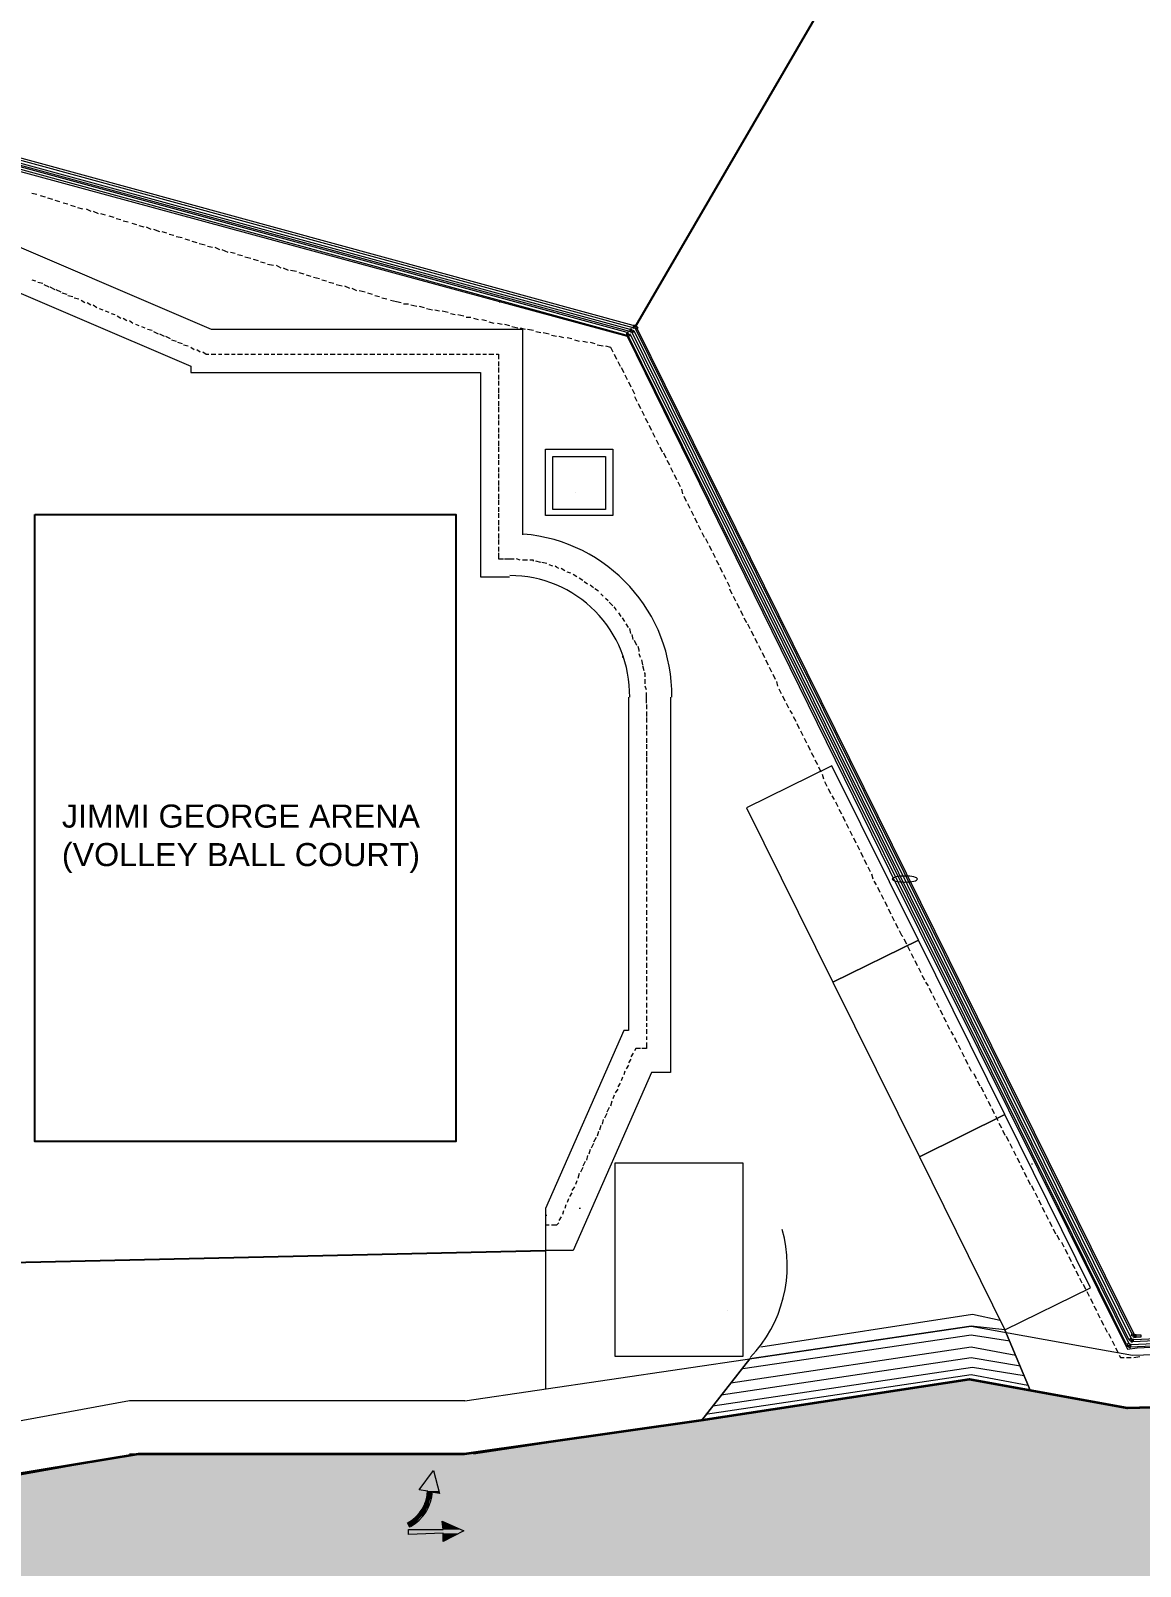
# Model space of a CAD drawing. Header units: inches. Extents: x 1969 to 240164, y 1364 to 46451.
# Drawn here: x 23475 to 26619, y 23928 to 28279 of the extents above; entities that cross this region are included whole.
import ezdxf

# ---------------------------------------------------------------- set-up
doc = ezdxf.new("R2010")
doc.units = ezdxf.units.IN
doc.header["$MEASUREMENT"] = 0
for name, color, linetype in [('PDF_0', 7, 'Continuous'), ('PDF_BH_Soil', 7, 'Continuous'), ('PDF_BH_Waste', 7, 'Continuous'), ('PDF_BOUNDARY', 7, 'Continuous'), ('PDF_cars', 7, 'Continuous'), ('PDF_CL for PVC SCH-40', 7, 'Continuous'), ('PDF_foot path', 7, 'Continuous'), ('PDF_HAT', 7, 'Continuous'), ('PDF_INTERNAL ROAD', 7, 'Continuous'), ('PDF_PAVING', 7, 'Continuous'), ('PDF_PHE_TEXT', 7, 'Continuous'), ('PDF_RD HA', 7, 'Continuous'), ('PDF_References', 7, 'Continuous'), ('PDF_ROAD', 7, 'Continuous'), ('PDF_TEX', 7, 'Continuous'), ('PDF_TEXT', 7, 'Continuous'), ('PDF_TEXT2', 7, 'Continuous'), ('PDF_TXT', 7, 'Continuous'), ('PDF_Wall', 7, 'Continuous')]:
    doc.layers.add(name, color=color, linetype=linetype)
doc.styles.add('PDF ArialMT', font='arial.ttf')

msp = doc.modelspace()

# ---------------------------------------------------------------- hatches: boundary and pattern name
at = {"true_color": 0xfecc66}
h = msp.add_hatch(color=31, dxfattribs=at)
h.dxf.hatch_style = 1
h.paths.add_polyline_path([(40008.3, 27445.2), (39953.1, 27576.4), (40565.8, 27834.4), (40621, 27703.3)])
h.paths.add_polyline_path([(40577.6, 27598.8), (40632.8, 27467.6), (40233.2, 27299.2), (40178, 27430.4)])
edge = h.paths.add_edge_path()
edge.add_line((23706.6, 23889.3), (23706.6, 23685.7))
edge.add_line((23706.6, 23685.7), (21592.3, 23685.7))
edge.add_arc((21564.1, 23607.1), 83.5, 70.25, 109.75)
edge.add_line((21535.9, 23685.7), (21474.3, 23685.7))
edge.add_line((21474.3, 23685.7), (21474.3, 23889.3))
edge.add_line((21474.3, 23889.3), (23706.6, 23889.3))
h.paths.add_polyline_path([(40196.6, 27136.6), (40128.6, 27004), (40083.8, 26760.5), (40108.3, 26579.1), (40179.2, 26411.1), (44054.9, 22879.7), (47494.3, 21707.1), (47774.4, 21648.7), (48167.3, 21655.3), (48593.7, 21785.4), (48790.3, 21898.1), (49229.2, 22267.9), (50678.1, 23493.2), (50859.2, 23699.7), (50983, 23900), (51090.8, 24169.8), (51148, 24487.9), (51993.8, 24488.6), (52290.4, 24048.9), (50849.8, 22717.9), (50714.5, 22526.6), (50622.5, 22254.5), (50606.5, 21925.5), (50606.5, 20998.1), (50696.2, 20675.3), (50766.7, 20544.7), (50964.4, 20319.7), (51058.4, 20250.3), (51196.7, 20206.5), (51389.7, 20233.1), (51523.7, 20325.3), (51622.3, 20503.8), (51622.3, 20773.7), (53221, 20773.7), (53221, 20166.3), (53323.2, 20166.3), (53323.2, 19249.4), (51850.7, 19249.4), (48876.6, 20483.8), (45963.5, 21489.1), (43693.6, 22262.7), (41571.7, 24195.4), (39950.9, 25674.8), (39044.1, 26554.3), (38079.5, 27215.6), (35857, 26162.3), (34994.2, 24093.5), (32860.7, 23926.1), (31214.3, 23858), (28068.1, 23728.3), (26623.6, 23670.7), (26125.1, 23748.9), (24768.5, 23544.4), (23827.6, 23544.4), (23273.3, 23447.3), (21482.5, 23346.7), (20701.9, 23346.7), (19975.8, 23179.6), (18647.9, 23098.7), (18526, 23021.2), (18458.9, 22934.2), (16811.9, 22382), (14065.1, 22382), (10291.7, 22150.2), (10399.9, 23009.2), (14054.9, 23234.2), (16268.8, 23125.1), (16401.4, 23136.9), (16539.8, 23172.8), (17389.5, 23514.9), (18148.7, 23728.4), (18898.7, 23820.5), (19842.9, 23871.6), (20739.4, 24014.8), (22123.3, 24079.5), (22770.9, 24079.5), (23779.9, 24246.6), (24703.7, 24246.6), (25375.2, 24342), (26135.3, 24457.9), (26581.9, 24376.1), (27205.7, 24393.1), (34200.4, 24679.5), (34926.4, 26329.3), (38395.3, 28029.7), (39197.5, 27689.4), (39688.1, 27614.9), (39863, 27631.6), (40107.6, 27695.3), (40153.2, 27713), (40296.7, 27791.6), (40552.7, 27873.4), (40725.6, 27893.1), (40799.6, 27443.2), (40565.9, 27413.6), (40402.5, 27338.4), (40299.1, 27258.4)])

# ---------------------------------------------------------------- linework, layer by layer
for p, q in [((26818.6, 30243.4), (25187.8, 27439.4)), ((22639.5, 24771.2), (24933.6, 24822.3))]:
    msp.add_line(p, q)
at = {"lineweight": 35}
msp.add_lwpolyline([(10400.7, 23009.2), (14054.9, 23234.2), (16268.8, 23125.1), (16401.4, 23136.9), (16539.8, 23172.8), (17389.5, 23514.9), (18148.7, 23728.4), (18898.7, 23820.5), (19842.9, 23871.6), (20739.4, 24014.8), (22123.3, 24079.5), (22770.9, 24079.5), (23779.9, 24246.6), (24703.7, 24246.6), (25375.2, 24342), (26135.3, 24457.9), (26581.9, 24376.1), (27205.7, 24393.1), (30011.7, 24508), (34200.4, 24679.5), (34926.4, 26329.3), (38395.3, 28029.7)], dxfattribs=at)
msp.add_lwpolyline([(10402.3, 23008.9), (14056.4, 23233.8), (16270.4, 23124.8), (16403, 23136.5), (16541.4, 23172.5), (17391, 23514.6), (18150.3, 23728.1), (18900.2, 23820.1), (19844.4, 23871.3), (20740.9, 24014.4), (22124.8, 24079.2), (22772.5, 24079.2), (23781.5, 24246.2), (24705.2, 24246.2), (25376.7, 24341.7), (26136.9, 24457.6), (26583.4, 24375.7), (27207.2, 24392.8), (30013.2, 24507.7), (34201.9, 24679.1), (34927.9, 26328.9), (38396.8, 28029.4)])
msp.add_lwpolyline([(23486, 26908.1), (24679.6, 26908.1), (24679.6, 25131.2), (23486, 25131.2)], close=True)
at = {"layer": 'PDF_0', "lineweight": 0}
for points in [[(24804.1, 27508.4), (24804.1, 27511.8)], [(25168.8, 27423.1), (25165.4, 27423.1), (25162, 27416.3), (25165.4, 27416.3)], [(25168.8, 27419.7), (25165.4, 27416.3), (25168.8, 27412.9), (25175.6, 27416.3), (25172.2, 27419.7)], [(25179, 27433.4), (25172.2, 27433.4), (25172.2, 27426.5), (25175.6, 27426.5)], [(25179, 27430), (25175.6, 27426.5), (25179, 27423.1), (25185.8, 27426.5), (25182.4, 27430)], [(25189.3, 27440.2), (25185.8, 27436.8), (25189.3, 27433.4), (25196.1, 27436.8), (25192.7, 27440.2)], [(24749.5, 27310.6), (24749.5, 27310.6)], [(25523.3, 26686.9), (25523.3, 26686.9)], [(25151.8, 26506.2), (25151.8, 26502.8)], [(26310.7, 25067.7), (26314.1, 25067.7)], [(25032.5, 24941.6), (25029, 24941.6)], [(24937, 24921.1), (24933.6, 24921.1)], [(26600.5, 24580.3), (26603.9, 24583.7), (26600.5, 24587.1), (26593.6, 24583.7), (26597.1, 24580.3)], [(26586.8, 24553), (26590.2, 24556.4), (26586.8, 24559.8), (26580, 24556.4), (26583.4, 24549.6)], [(26593.6, 24566.6), (26597.1, 24570), (26593.6, 24573.5), (26586.8, 24570), (26590.2, 24566.6)]]:
    msp.add_lwpolyline(points, dxfattribs=at)
for points in [[(25191.8, 27441.3, 0.199002), (25189.3, 27443.6), (25182.4, 27443.6), (25182.4, 27436.8), (25185.8, 27436.8)], [(26584.1, 24552.1, 0.198789), (26586.8, 24549.6), (26590.2, 24546.2), (26593.6, 24556.4), (26590.2, 24556.4)], [(26591, 24565.7, 0.198789), (26593.6, 24563.2), (26597.1, 24563.2), (26600.5, 24570), (26597.1, 24570)], [(26597.8, 24579.3, 0.198789), (26600.5, 24576.9), (26607.3, 24576.9), (26607.3, 24583.7), (26603.9, 24583.7)]]:
    msp.add_lwpolyline(points, format="xyb", dxfattribs=at)
for centre in [(25170.5, 27421.4), (25180.7, 27431.7)]:
    msp.add_arc(centre, 5.11, 33.4485, 78.4683, dxfattribs=at)
at = {"layer": 'PDF_BH_Soil', "lineweight": 0}
for points in [[(25165.4, 27423.1), (22755.4, 28081), (22646.4, 28101.5), (22414.6, 28145.8), (21228.3, 28166.2), (20723.8, 28176.5), (20048.9, 28190.1), (19401.3, 28377.6), (19125.2, 28435.5), (18941.1, 28476.4), (18849.1, 28496.9), (18746.8, 28513.9), (18569.5, 28548), (18385.5, 28582.1), (17393.5, 28841.2), (16837.9, 29076.4), (16831.1, 29079.8), (16824.3, 29083.2), (16814.1, 29086.6), (16797, 29093.4), (16752.7, 29110.4)], [(25162, 27416.3), (22755.4, 28074.2), (22646.4, 28094.7), (22411.2, 28139), (21228.3, 28159.4), (20723.8, 28169.6), (20048.9, 28183.3), (19397.9, 28370.8), (19125.2, 28428.7), (18937.7, 28469.6), (18849.1, 28490.1), (18743.4, 28510.5), (18569.5, 28541.2), (18382.1, 28575.3), (17390.1, 28834.3), (16834.5, 29073), (16827.7, 29076.4), (16820.9, 29076.4), (16810.6, 29083.2), (16797, 29086.6), (16749.3, 29103.6)], [(26580, 24556.4), (25168.8, 27412.9)], [(26586.8, 24559.8), (25175.6, 27416.3)], [(26590.2, 24549.6), (30004.4, 24702.5)], [(26593.6, 24556.4), (30004.1, 24709.2)]]:
    msp.add_lwpolyline(points, dxfattribs=at)
at = {"layer": 'PDF_BH_Waste', "lineweight": 0}
for points in [[(25182.4, 27443.6), (22772.5, 28101.5), (22663.4, 28121.9), (22431.6, 28166.2), (21245.4, 28186.7), (20740.9, 28196.9), (20086.4, 28207.1)], [(25182.4, 27436.8), (22772.5, 28094.7), (22663.4, 28115.1), (22428.2, 28159.4), (21245.4, 28179.9), (20740.9, 28190.1), (20086.4, 28203.7)], [(25172.2, 27426.5), (22769.1, 28081), (22660, 28104.9), (22428.2, 28149.2), (21242, 28169.6)], [(21245.4, 28176.5), (22428.2, 28156), (22660, 28111.7), (22769.1, 28087.8), (25172.2, 27433.4)], [(26586.8, 24570), (25179, 27423.1)], [(25185.8, 27436.8), (25185.8, 27436.8)], [(26593.6, 24573.5), (25185.8, 27426.5)], [(26597.1, 24583.7), (25189.3, 27433.4)], [(26600.5, 24587.1), (25192.7, 27436.8)], [(26600.5, 24570), (30003.5, 24721.5)], [(30003.8, 24714.8), (26597.1, 24563.2)], [(26607.3, 24583.7), (26620.9, 24583.7), (26620.9, 24576.9), (26607.3, 24576.9)]]:
    msp.add_lwpolyline(points, dxfattribs=at)
at = {"layer": 'PDF_BOUNDARY', "lineweight": 0}
msp.add_lwpolyline([(22752, 28067.4), (25165.4, 27412.9), (25908.5, 25899.4), (26583.4, 24542.8), (26610.7, 24546.2), (28042.3, 24614.4), (30004.3, 24703.5)], dxfattribs=at)
at = {"layer": 'PDF_cars', "lineweight": 0}
for points in [[(25744.9, 26196), (25502.9, 26076.7), (25748.3, 25582.4), (25990.3, 25701.7)], [(25990.3, 25701.7), (25748.3, 25582.4), (25993.7, 25088.2), (26235.7, 25207.5)], [(26235.7, 25207.5), (25993.7, 25088.2), (26235.7, 24597.3), (26477.7, 24716.6)], [(25131.3, 25071.1), (25492.6, 25071.1), (25492.6, 24522.3), (25131.3, 24522.3)]]:
    msp.add_lwpolyline(points, close=True, dxfattribs=at)
at = {"layer": 'PDF_CL for PVC SCH-40', "lineweight": 0}
for points in [[(25172.2, 27412.9), (25168.8, 27419.7), (25162, 27419.7)], [(25182.4, 27423.1), (25179, 27430), (25172.2, 27430)], [(25192.7, 27433.4), (25189.3, 27440.2), (25182.4, 27440.2)], [(26597.1, 24587.1), (26600.5, 24580.3), (26607.3, 24580.3)], [(26583.4, 24556.4), (26586.8, 24553), (26593.6, 24553)], [(26590.2, 24573.5), (26593.6, 24566.6), (26600.5, 24566.6)]]:
    msp.add_lwpolyline(points, dxfattribs=at)
at = {"layer": 'PDF_foot path', "lineweight": 0}
for points in [[(25543.8, 24549.6), (26143.7, 24641.6), (26222.1, 24624.6)], [(26235.7, 24597.3), (26307.3, 24426.9), (26235.7, 24597.3), (26140.3, 24607.5), (25513.1, 24515.5), (25376.7, 24341.7), (25513.1, 24515.5)], [(25458.5, 24447.3), (26140.3, 24549.6), (26266.4, 24525.7)], [(25492.6, 24488.2), (26140.3, 24583.7), (26249.4, 24566.6)], [(25431.3, 24413.2), (26140.3, 24518.9), (26280, 24495.1)], [(25387, 24358.7), (26140.3, 24471.2), (26300.5, 24440.5)], [(25407.4, 24382.6), (26143.7, 24491.6), (26290.3, 24467.8)]]:
    msp.add_lwpolyline(points, dxfattribs=at)
msp.add_lwpolyline([(26307.3, 24426.9), (26136.9, 24457.6), (25376.7, 24341.7), (26136.9, 24457.6)], close=True, dxfattribs=at)
at = {"layer": 'PDF_HAT', "lineweight": 0}
for p, q in [((25168.8, 26390.3), (25168.8, 25446.1)), ((25155.2, 25446.1), (24933.6, 24941.6)), ((25168.8, 25446.1), (25155.2, 25446.1))]:
    msp.add_line(p, q, dxfattribs=at)
msp.add_lwpolyline([(22615.7, 24893.9), (19820.5, 24893.9), (19786.4, 24815.5), (19714.9, 24648.4), (19513.7, 24737.1), (19459.2, 24614.4), (18494.5, 25026.8), (18494.5, 26564.1), (19050.2, 26564.1), (19050.2, 27610.6), (19711.5, 27893.5), (22605.5, 27893.5), (23928, 27327.7), (23928, 27310.6), (24749.5, 27310.6), (24749.5, 26731.2), (24831.3, 26731.2)], dxfattribs=at)
msp.add_arc((24833, 26395.4), 339.2, 359.1926, 90.0165, dxfattribs=at)
at = {"layer": 'PDF_INTERNAL ROAD', "lineweight": 0}
for points in [[(26501.6, 24542.8), (26597.1, 24525.7), (27275.4, 24546.2)], [(24705.2, 24396.2), (23979.2, 24396.2), (23754.2, 24396.2), (23052, 24266.7), (22762.3, 24229.2), (22121.4, 24229.2), (20587.5, 24154.2), (19871.7, 24024.6), (18913.8, 23963.3)], [(26474.3, 24396.2), (26583.4, 24375.7), (27278.8, 24396.2)], [(23781.5, 24246.2), (23079.3, 24120.1)], [(23754.2, 24246.2), (23979.2, 24246.2), (24705.2, 24246.2)]]:
    msp.add_lwpolyline(points, dxfattribs=at)
at = {"layer": 'PDF_PAVING', "lineweight": 0}
for points in [[(18930.9, 27593.6), (18930.9, 27689), (19687.6, 28012.8), (22632.7, 28012.8), (23986, 27433.4), (24868.8, 27433.4), (24868.8, 26850.5)], [(25288.1, 26390.3), (25288.1, 25326.8), (25233.6, 25326.8), (25012, 24822.3), (24933.6, 24822.3)]]:
    msp.add_lwpolyline(points, dxfattribs=at)
msp.add_arc((24833, 26395.4), 458.5, 359.3081, 85.2867, dxfattribs=at)
at = {"layer": 'PDF_PHE_TEXT', "lineweight": 0}
for points in [[(25952.1, 25883.4), (25932.4, 25883.4), (25916.3, 25879.6), (25916.3, 25874.9)], [(25916.3, 25874.9), (25916.3, 25870.2), (25932.4, 25866.4), (25952.1, 25866.4)], [(25987.9, 25874.9), (25987.9, 25879.6), (25971.9, 25883.4), (25952.1, 25883.4)], [(25952.1, 25866.4), (25971.9, 25866.4), (25987.9, 25870.2), (25987.9, 25874.9)]]:
    msp.add_open_spline(points, degree=3, dxfattribs=at)
at = {"layer": 'PDF_RD HA', "lineweight": 0}
for points in [[(24705.2, 24396.2), (26140.3, 24607.5), (26501.6, 24542.8)], [(24729.1, 24246.2), (26136.9, 24457.6), (26474.3, 24396.2)]]:
    msp.add_lwpolyline(points, dxfattribs=at)
msp.add_arc((25242.1, 24779.7), 376.7, 316.2137, 15.7432, dxfattribs=at)
at = {"layer": 'PDF_References', "lineweight": 0}
msp.add_lwpolyline([(25018.8, 26969.8), (25018.8, 26969.8), (25018.8, 26969.8)], close=True, dxfattribs=at)
at = {"layer": 'PDF_ROAD', "lineweight": 0}
msp.add_lwpolyline([(24933.6, 24941.6), (24933.6, 24430.3)], dxfattribs=at)
at = {"layer": 'PDF_TEX', "lineweight": 0}
for points in [[(24933.6, 27092.5), (25124.5, 27092.5), (25124.5, 26905), (24933.6, 26905)], [(24954.1, 27072), (25104, 27072), (25104, 26922.1), (24954.1, 26922.1)]]:
    msp.add_lwpolyline(points, close=True, dxfattribs=at)
at = {"layer": 'PDF_TEXT2', "lineweight": 0}
for points in [[(23478.1, 27818.5), (23491.7, 27815.1)], [(23501.9, 27811.7), (23515.6, 27808.3)], [(23522.4, 27804.9), (23536, 27801.5)], [(23542.8, 27798.1), (23556.5, 27794.7)], [(23566.7, 27791.3), (23580.3, 27787.9)], [(23587.2, 27784.5), (23600.8, 27781)], [(23607.6, 27777.6), (23621.2, 27774.2)], [(23631.5, 27774.2), (23645.1, 27767.4)], [(23651.9, 27767.4), (23665.6, 27760.6)], [(23672.4, 27760.6), (23686, 27757.2)], [(23696.2, 27753.8), (23709.9, 27750.4)], [(23716.7, 27747), (23730.3, 27743.6)], [(23737.1, 27740.1), (23750.8, 27736.7)], [(23761, 27733.3), (23774.6, 27729.9)], [(23781.5, 27726.5), (23795.1, 27723.1)], [(23801.9, 27723.1), (23815.5, 27716.3)], [(23822.4, 27716.3), (23839.4, 27709.5)], [(23846.2, 27709.5), (23859.9, 27706.1)], [(23866.7, 27702.6), (23880.3, 27699.2)], [(23887.1, 27695.8), (23904.2, 27692.4)], [(23911, 27689), (23924.6, 27685.6)], [(23931.4, 27682.2), (23945.1, 27678.8)], [(23951.9, 27675.4), (23968.9, 27672)], [(23975.8, 27668.6), (23989.4, 27665.2)], [(23996.2, 27665.2), (24009.8, 27658.3)], [(24016.7, 27658.3), (24033.7, 27651.5)], [(24040.5, 27651.5), (24054.2, 27648.1)], [(24061, 27644.7), (24074.6, 27641.3)], [(24081.4, 27637.9), (24098.5, 27634.5)], [(24105.3, 27631.1), (24118.9, 27627.7)], [(24125.7, 27624.2), (24139.4, 27620.8)], [(24146.2, 27617.4), (24163.2, 27614)], [(24170, 27614), (24183.7, 27607.2)], [(24190.5, 27607.2), (24204.1, 27600.4)], [(24211, 27600.4), (24228, 27597)], [(24234.8, 27593.6), (24248.4, 27590.2)], [(24255.3, 27586.8), (24268.9, 27583.3)], [(24275.7, 27579.9), (24292.8, 27576.5)], [(24299.6, 27573.1), (24313.2, 27569.7)], [(24320, 27566.3), (24333.7, 27562.9)], [(24340.5, 27559.5), (24357.5, 27556.1)], [(24364.3, 27556.1), (24378, 27549.3)], [(24384.8, 27549.3), (24398.4, 27542.4)], [(24405.2, 27542.4), (24422.3, 27539)], [(24429.1, 27535.6), (24442.7, 27532.2)], [(24449.6, 27528.8), (24463.2, 27525.4)], [(24470, 27522), (24483.7, 27518.6)], [(24493.9, 27515.2), (24510.9, 27511.8), (24524.6, 27508.4)], [(24531.4, 27504.9), (24545, 27504.9)], [(24551.8, 27501.5), (24568.9, 27498.1)], [(24575.7, 27498.1), (24589.3, 27494.7)], [(24596.1, 27491.3), (24613.2, 27487.9)], [(24620, 27487.9), (24633.6, 27484.5)], [(24640.5, 27484.5), (24657.5, 27481.1)], [(24664.3, 27477.7), (24677.9, 27474.3)], [(24684.8, 27474.3), (24701.8, 27470.9)], [(24708.6, 27467.4), (24722.3, 27467.4)], [(24729.1, 27464), (24742.7, 27460.6)], [(24752.9, 27460.6), (24766.6, 27457.2)], [(24773.4, 27453.8), (24787, 27450.4)], [(24797.3, 27450.4), (24810.9, 27447)], [(24817.7, 27447), (24831.3, 27443.6)], [(24838.2, 27440.2), (24855.2, 27436.8)], [(24862, 27436.8), (24875.7, 27433.4)], [(24882.5, 27433.4), (24899.5, 27430)], [(24906.3, 27426.5), (24920, 27423.1)], [(24926.8, 27423.1), (24943.8, 27419.7)], [(24950.6, 27416.3), (24964.3, 27412.9)], [(24971.1, 27412.9), (24984.7, 27409.5)], [(24995, 27409.5), (25008.6, 27406.1)], [(25015.4, 27402.7), (25029, 27399.3)], [(25039.3, 27399.3), (25052.9, 27395.9)], [(25059.7, 27395.9), (25073.4, 27392.5)], [(25080.2, 27389), (25097.2, 27385.6)], [(25104, 27385.6), (25117.7, 27382.2), (25124.5, 27368.6)], [(25127.9, 27361.8), (25134.7, 27348.1)], [(25138.1, 27341.3), (25144.9, 27327.7)], [(25148.3, 27324.3), (25155.2, 27310.6)], [(25158.6, 27303.8), (25165.4, 27290.2)], [(25168.8, 27283.4), (25175.6, 27269.7)], [(25179, 27262.9), (25185.8, 27249.3)], [(25185.8, 27242.5), (25192.7, 27228.8)], [(25196.1, 27222), (25202.9, 27208.4)], [(25206.3, 27201.6), (25213.1, 27187.9)], [(25216.5, 27181.1), (25223.3, 27167.5)], [(25226.7, 27160.7), (25233.6, 27147)], [(25237, 27140.2), (25243.8, 27126.6)], [(25247.2, 27119.8), (25254, 27106.1)], [(25257.4, 27099.3), (25264.2, 27085.7)], [(25267.7, 27082.3), (25274.5, 27068.6)], [(25277.9, 27061.8), (25284.7, 27048.2)], [(25288.1, 27041.4), (25294.9, 27027.7)], [(25298.3, 27020.9), (25305.1, 27007.3)], [(25308.6, 27000.5), (25315.4, 26986.8)], [(25318.8, 26980), (25322.2, 26966.4)], [(25325.6, 26959.5), (25332.4, 26945.9)], [(25335.8, 26939.1), (25342.6, 26925.5)], [(25346.1, 26918.6), (25352.9, 26905)], [(25356.3, 26898.2), (25363.1, 26884.6)], [(25366.5, 26877.7), (25373.3, 26864.1)], [(25376.7, 26857.3), (25383.5, 26843.7)], [(25387, 26840.2), (25393.8, 26826.6)], [(25397.2, 26819.8), (25404, 26806.2)], [(25407.4, 26799.3), (25414.2, 26785.7)], [(25417.6, 26778.9), (25424.5, 26765.3)], [(25427.9, 26758.4), (25434.7, 26744.8)], [(25438.1, 26738), (25444.9, 26724.3)], [(25448.3, 26717.5), (25455.1, 26703.9)], [(25455.1, 26697.1), (25462, 26683.4)], [(25465.4, 26676.6), (25472.2, 26663)], [(25475.6, 26656.2), (25482.4, 26642.5)], [(25485.8, 26635.7), (25492.6, 26622.1)], [(25496, 26615.3), (25502.9, 26601.6)], [(25506.3, 26598.2), (25513.1, 26584.6)], [(25516.5, 26577.8), (25523.3, 26564.1)], [(25526.7, 26557.3), (25533.5, 26543.7)], [(25536.9, 26536.9), (25543.8, 26523.2)], [(25547.2, 26516.4), (25554, 26502.8)], [(25557.4, 26496), (25564.2, 26482.3)], [(25567.6, 26475.5), (25574.4, 26461.9)], [(25577.8, 26455.1), (25584.7, 26441.4)], [(25588.1, 26434.6), (25591.5, 26421)], [(25594.9, 26414.2), (25601.7, 26400.5)], [(25605.1, 26393.7), (25611.9, 26380.1)], [(25615.3, 26373.3), (25622.2, 26359.6)], [(25625.6, 26352.8), (25632.4, 26342.6)], [(25635.8, 26335.8), (25642.6, 26322.1)], [(25646, 26315.3), (25652.8, 26301.7)], [(25656.2, 26294.9), (25663.1, 26281.2)], [(25666.5, 26274.4), (25673.3, 26260.8)], [(25676.7, 26253.9), (25683.5, 26240.3)], [(25686.9, 26233.5), (25693.7, 26219.9)], [(25697.2, 26213), (25704, 26199.4)], [(25707.4, 26192.6), (25714.2, 26179)], [(25717.6, 26172.1), (25721, 26158.5)], [(25724.4, 26151.7), (25731.2, 26138.1)], [(25734.6, 26131.2), (25741.5, 26117.6)], [(25744.9, 26110.8), (25751.7, 26100.6)], [(25755.1, 26093.7), (25761.9, 26080.1)], [(25765.3, 26073.3), (25772.1, 26059.7)], [(25775.6, 26052.8), (25782.4, 26039.2)], [(25785.8, 26032.4), (25792.6, 26018.7)], [(25796, 26011.9), (25802.8, 25998.3)], [(25806.2, 25991.5), (25813, 25977.8)], [(25816.5, 25971), (25823.3, 25957.4)], [(25826.7, 25950.6), (25833.5, 25936.9)], [(25836.9, 25930.1), (25843.7, 25916.5)], [(25847.1, 25909.7), (25854, 25896)], [(25857.4, 25889.2), (25860.8, 25875.6)], [(25864.2, 25868.8), (25871, 25858.5)], [(25874.4, 25851.7), (25881.2, 25838.1)], [(25884.6, 25831.3), (25891.4, 25817.6)], [(25894.9, 25810.8), (25901.7, 25797.2)], [(25905.1, 25790.4), (25911.9, 25776.7)], [(25915.3, 25769.9), (25922.1, 25756.3)], [(25925.5, 25749.5), (25932.4, 25735.8)], [(25935.8, 25729), (25942.6, 25715.4), (25946, 25712)], [(25949.4, 25705.1), (25956.2, 25691.5)], [(25959.6, 25684.7), (25966.4, 25671.1)], [(25969.8, 25664.2), (25976.7, 25650.6)], [(25980.1, 25643.8), (25986.9, 25630.2)], [(25990.3, 25623.3), (25997.1, 25609.7)], [(26000.5, 25602.9), (26007.3, 25589.2)], [(26010.8, 25582.4), (26017.6, 25572.2)], [(26021, 25565.4), (26027.8, 25551.8)], [(26031.2, 25544.9), (26038, 25531.3)], [(26041.4, 25524.5), (26048.2, 25510.8)], [(26051.7, 25504), (26058.5, 25490.4)], [(26061.9, 25483.6), (26068.7, 25469.9)], [(26072.1, 25463.1), (26078.9, 25449.5)], [(26082.3, 25442.7), (26089.2, 25432.4)], [(26092.6, 25425.6), (26099.4, 25412)], [(26102.8, 25405.2), (26109.6, 25391.5)], [(26113, 25384.7), (26119.8, 25371.1)], [(26123.2, 25364.3), (26130.1, 25350.6)], [(26133.5, 25343.8), (26140.3, 25330.2)], [(26147.1, 25323.4), (26153.9, 25309.7)], [(26157.3, 25302.9), (26164.1, 25289.3)], [(26167.6, 25285.9), (26174.4, 25272.2)], [(26177.8, 25265.4), (26184.6, 25251.8)], [(26188, 25245), (26194.8, 25231.3)], [(26198.2, 25224.5), (26205, 25210.9)], [(26208.5, 25204.1), (26215.3, 25190.4)], [(26218.7, 25183.6), (26225.5, 25170)], [(26228.9, 25163.2), (26235.7, 25149.5)], [(26239.1, 25146.1), (26246, 25132.5)], [(26249.4, 25125.7), (26256.2, 25112)], [(26259.6, 25105.2), (26266.4, 25091.6)], [(26269.8, 25084.8), (26276.6, 25071.1)], [(26280, 25064.3), (26286.9, 25050.7)], [(26290.3, 25043.9), (26297.1, 25030.2)], [(26300.5, 25023.4), (26307.3, 25009.8)], [(26310.7, 25006.4), (26317.5, 24992.7)], [(26320.9, 24985.9), (26327.8, 24972.3)], [(26331.2, 24965.5), (26338, 24951.8)], [(26341.4, 24945), (26348.2, 24931.4)], [(26351.6, 24924.5), (26358.4, 24910.9)], [(26361.8, 24904.1), (26368.7, 24890.5)], [(26372.1, 24883.6), (26378.9, 24870)], [(26382.3, 24866.6), (26389.1, 24853)], [(26395.9, 24846.1), (26402.8, 24832.5)], [(26406.2, 24825.7), (26413, 24812.1)], [(26416.4, 24805.2), (26423.2, 24791.6)], [(26426.6, 24784.8), (26433.4, 24771.2)], [(26436.8, 24764.3), (26443.7, 24750.7)], [(26447.1, 24743.9), (26453.9, 24730.3)], [(26457.3, 24726.8), (26464.1, 24713.2)], [(26467.5, 24706.4), (26474.3, 24692.8)], [(26477.7, 24685.9), (26484.6, 24672.3)], [(26488, 24665.5), (26494.8, 24651.9)], [(26498.2, 24645), (26505, 24631.4)], [(26508.4, 24624.6), (26515.2, 24610.9)], [(26518.7, 24604.1), (26525.5, 24590.5)], [(26528.9, 24587.1), (26535.7, 24573.5)], [(26539.1, 24566.6), (26545.9, 24553)], [(26549.3, 24546.2), (26556.1, 24532.5)], [(26559.6, 24525.7), (26563, 24518.9), (26573.2, 24518.9)], [(26580, 24518.9), (26593.6, 24518.9)], [(26600.5, 24518.9), (26617.5, 24522.3)]]:
    msp.add_lwpolyline(points, dxfattribs=at)
at = {"layer": 'PDF_TXT', "lineweight": 0}
for points in [[(23478.1, 27573.1), (23488.3, 27569.7)], [(23495.1, 27566.3), (23508.8, 27562.9)], [(23512.2, 27559.5), (23525.8, 27552.7)], [(23529.2, 27552.7), (23542.8, 27545.8)], [(23546.3, 27545.8), (23559.9, 27539)], [(23563.3, 27535.6), (23576.9, 27532.2)], [(23580.3, 27528.8), (23594, 27525.4)], [(23597.4, 27522), (23611, 27518.6)], [(23617.8, 27515.2), (23628.1, 27508.4)], [(23634.9, 27508.4), (23645.1, 27501.5)], [(23651.9, 27501.5), (23662.2, 27494.7)], [(23669, 27491.3), (23679.2, 27487.9)], [(23686, 27484.5), (23696.2, 27481.1)], [(23703.1, 27477.7), (23713.3, 27474.3)], [(23720.1, 27470.9), (23730.3, 27464)], [(23737.1, 27464), (23747.4, 27457.2)], [(23754.2, 27457.2), (23764.4, 27450.4)], [(23771.2, 27447), (23781.5, 27443.6)], [(23788.3, 27440.2), (23798.5, 27436.8)], [(23805.3, 27433.4), (23819, 27430)], [(23822.4, 27426.5), (23836, 27419.7)], [(23839.4, 27419.7), (23853, 27412.9)], [(23856.4, 27412.9), (23870.1, 27406.1)], [(23873.5, 27402.7), (23887.1, 27399.3)], [(23890.5, 27395.9), (23904.2, 27392.5)], [(23907.6, 27389), (23921.2, 27385.6)], [(23928, 27382.2), (23938.3, 27375.4)], [(23945.1, 27375.4), (23955.3, 27368.6)], [(23962.1, 27368.6), (23972.3, 27361.8), (23979.2, 27361.8)], [(23986, 27361.8), (23999.6, 27361.8)], [(24006.4, 27361.8), (24016.7, 27361.8)], [(24023.5, 27361.8), (24037.1, 27361.8)], [(24043.9, 27361.8), (24054.2, 27361.8)], [(24061, 27361.8), (24074.6, 27361.8)], [(24081.4, 27361.8), (24091.6, 27361.8)], [(24098.5, 27361.8), (24112.1, 27361.8)], [(24118.9, 27361.8), (24129.1, 27361.8)], [(24136, 27361.8), (24149.6, 27361.8)], [(24156.4, 27361.8), (24166.6, 27361.8)], [(24173.5, 27361.8), (24187.1, 27361.8)], [(24193.9, 27361.8), (24204.1, 27361.8)], [(24211, 27361.8), (24224.6, 27361.8)], [(24231.4, 27361.8), (24241.6, 27361.8)], [(24248.4, 27361.8), (24262.1, 27361.8)], [(24268.9, 27361.8), (24279.1, 27361.8)], [(24285.9, 27361.8), (24299.6, 27361.8)], [(24306.4, 27361.8), (24316.6, 27361.8)], [(24323.4, 27361.8), (24337.1, 27361.8)], [(24343.9, 27361.8), (24354.1, 27361.8)], [(24360.9, 27361.8), (24374.6, 27361.8)], [(24381.4, 27361.8), (24391.6, 27361.8)], [(24398.4, 27361.8), (24412.1, 27361.8)], [(24418.9, 27361.8), (24429.1, 27361.8)], [(24435.9, 27361.8), (24449.6, 27361.8)], [(24456.4, 27361.8), (24466.6, 27361.8)], [(24473.4, 27361.8), (24487.1, 27361.8)], [(24493.9, 27361.8), (24504.1, 27361.8)], [(24510.9, 27361.8), (24524.6, 27361.8)], [(24531.4, 27361.8), (24541.6, 27361.8)], [(24548.4, 27361.8), (24562.1, 27361.8)], [(24568.9, 27361.8), (24579.1, 27361.8)], [(24585.9, 27361.8), (24599.5, 27361.8)], [(24606.4, 27361.8), (24616.6, 27361.8)], [(24623.4, 27361.8), (24637, 27361.8)], [(24643.9, 27361.8), (24654.1, 27361.8)], [(24660.9, 27361.8), (24674.5, 27361.8)], [(24681.4, 27361.8), (24691.6, 27361.8)], [(24698.4, 27361.8), (24712, 27361.8)], [(24718.9, 27361.8), (24729.1, 27361.8)], [(24735.9, 27361.8), (24749.5, 27361.8)], [(24756.3, 27361.8), (24766.6, 27361.8)], [(24773.4, 27361.8), (24787, 27361.8)], [(24793.8, 27361.8), (24800.7, 27361.8), (24800.7, 27348.1)], [(24800.7, 27341.3), (24800.7, 27327.7)], [(24800.7, 27324.3), (24800.7, 27310.6)], [(24800.7, 27303.8), (24800.7, 27290.2)], [(24800.7, 27286.8), (24800.7, 27273.2)], [(24800.7, 27266.3), (24800.7, 27252.7)], [(24800.7, 27249.3), (24800.7, 27235.7)], [(24800.7, 27228.8), (24800.7, 27215.2)], [(24800.7, 27211.8), (24800.7, 27198.2)], [(24800.7, 27191.3), (24800.7, 27177.7)], [(24800.7, 27174.3), (24800.7, 27160.7)], [(24800.7, 27153.8), (24800.7, 27140.2)], [(24800.7, 27136.8), (24800.7, 27123.2)], [(24800.7, 27116.4), (24800.7, 27102.7)], [(24800.7, 27099.3), (24800.7, 27085.7)], [(24800.7, 27078.9), (24800.7, 27065.2)], [(24800.7, 27061.8), (24800.7, 27048.2)], [(24800.7, 27041.4), (24800.7, 27027.7)], [(24800.7, 27024.3), (24800.7, 27010.7)], [(24800.7, 27003.9), (24800.7, 26990.2)], [(24800.7, 26986.8), (24800.7, 26973.2)], [(24800.7, 26966.4), (24800.7, 26952.7)], [(24800.7, 26949.3), (24800.7, 26935.7)], [(24800.7, 26928.9), (24800.7, 26915.2)], [(24800.7, 26911.8), (24800.7, 26898.2)], [(24800.7, 26891.4), (24800.7, 26877.7)], [(24800.7, 26874.3), (24800.7, 26860.7)], [(24800.7, 26853.9), (24800.7, 26840.2)], [(24800.7, 26836.8), (24800.7, 26823.2)], [(24800.7, 26816.4), (24800.7, 26802.7)], [(24800.7, 26799.3), (24800.7, 26782.3), (24814.3, 26782.3)], [(24817.7, 26782.3), (24831.3, 26782.3), (24845, 26782.3)], [(24862, 26778.9), (24851.8, 26782.3)], [(24882.5, 26778.9), (24868.8, 26778.9)], [(24899.5, 26775.5), (24899.5, 26778.9), (24889.3, 26778.9)], [(24920, 26772.1), (24906.3, 26775.5)], [(24937, 26768.7), (24923.4, 26772.1)], [(24954.1, 26761.8), (24943.8, 26765.3)], [(24971.1, 26755), (24964.3, 26758.4), (24960.9, 26761.8)], [(24988.1, 26748.2), (24977.9, 26755)], [(25005.2, 26741.4), (24995, 26744.8)], [(25022.2, 26731.2), (25012, 26738)], [(25039.3, 26720.9), (25029, 26727.8)], [(25052.9, 26710.7), (25042.7, 26717.5)], [(25069.9, 26700.5), (25059.7, 26707.3)], [(25083.6, 26690.3), (25073.4, 26697.1)], [(25097.2, 26676.6), (25090.4, 26683.4)], [(25110.9, 26663), (25104, 26669.8)], [(25124.5, 26649.4), (25114.3, 26659.6)], [(25134.7, 26635.7), (25131.3, 26642.5), (25127.9, 26645.9)], [(25148.3, 26618.7), (25141.5, 26628.9)], [(25158.6, 26605), (25151.8, 26615.3)], [(25168.8, 26588), (25162, 26598.2)], [(25175.6, 26571), (25172.2, 26584.6)], [(25182.4, 26553.9), (25179, 26567.5)], [(25192.7, 26536.9), (25185.8, 26550.5)], [(25199.5, 26519.8), (25199.5, 26523.2), (25196.1, 26533.5)], [(25202.9, 26502.8), (25199.5, 26513)], [(25209.7, 26482.3), (25206.3, 26496)], [(25213.1, 26465.3), (25209.7, 26478.9)], [(25216.5, 26448.2), (25216.5, 26458.5), (25213.1, 26458.5)], [(25216.5, 26427.8), (25216.5, 26441.4)], [(25219.9, 26410.7), (25216.5, 26421)], [(25219.9, 26373.3), (25219.9, 26390.3), (25219.9, 26403.9)], [(25219.9, 26369.8), (25219.9, 26356.2)], [(25219.9, 26349.4), (25219.9, 26335.8)], [(25219.9, 26332.3), (25219.9, 26318.7)], [(25219.9, 26311.9), (25219.9, 26298.3)], [(25219.9, 26294.9), (25219.9, 26281.2)], [(25219.9, 26274.4), (25219.9, 26260.8)], [(25219.9, 26257.4), (25219.9, 26243.7)], [(25219.9, 26236.9), (25219.9, 26223.3)], [(25219.9, 26219.9), (25219.9, 26206.2)], [(25219.9, 26199.4), (25219.9, 26185.8)], [(25219.9, 26182.4), (25219.9, 26168.7)], [(25219.9, 26161.9), (25219.9, 26148.3)], [(25219.9, 26144.9), (25219.9, 26131.2)], [(25219.9, 26124.4), (25219.9, 26110.8)], [(25219.9, 26104), (25219.9, 26093.7)], [(25219.9, 26086.9), (25219.9, 26073.3)], [(25219.9, 26066.5), (25219.9, 26056.2)], [(25219.9, 26049.4), (25219.9, 26035.8)], [(25219.9, 26029), (25219.9, 26018.7)], [(25219.9, 26011.9), (25219.9, 25998.3)], [(25219.9, 25991.5), (25219.9, 25981.2)], [(25219.9, 25974.4), (25219.9, 25960.8)], [(25219.9, 25954), (25219.9, 25943.8)], [(25219.9, 25936.9), (25219.9, 25923.3)], [(25219.9, 25916.5), (25219.9, 25906.3)], [(25219.9, 25899.4), (25219.9, 25885.8)], [(25219.9, 25879), (25219.9, 25868.8)], [(25219.9, 25861.9), (25219.9, 25848.3)], [(25219.9, 25841.5), (25219.9, 25831.3)], [(25219.9, 25824.4), (25219.9, 25810.8)], [(25219.9, 25804), (25219.9, 25793.8)], [(25219.9, 25787), (25219.9, 25773.3)], [(25219.9, 25766.5), (25219.9, 25756.3)], [(25219.9, 25749.5), (25219.9, 25735.8)], [(25219.9, 25729), (25219.9, 25718.8)], [(25219.9, 25712), (25219.9, 25698.3)], [(25219.9, 25691.5), (25219.9, 25681.3)], [(25219.9, 25674.5), (25219.9, 25660.8)], [(25219.9, 25654), (25219.9, 25643.8)], [(25219.9, 25637), (25219.9, 25623.3)], [(25219.9, 25616.5), (25219.9, 25606.3)], [(25219.9, 25599.5), (25219.9, 25585.8)], [(25219.9, 25579), (25219.9, 25568.8)], [(25219.9, 25562), (25219.9, 25548.3)], [(25219.9, 25541.5), (25219.9, 25531.3)], [(25219.9, 25524.5), (25219.9, 25510.8)], [(25219.9, 25504), (25219.9, 25493.8)], [(25219.9, 25487), (25219.9, 25473.4)], [(25219.9, 25466.5), (25219.9, 25456.3)], [(25219.9, 25412), (25219.9, 25395), (25206.3, 25395)], [(25219.9, 25449.5), (25219.9, 25435.9)], [(25219.9, 25429), (25219.9, 25418.8)], [(25182.4, 25381.3), (25175.6, 25371.1)], [(25202.9, 25395), (25189.3, 25395), (25185.8, 25388.1)], [(25158.6, 25330.2), (25155.2, 25320)], [(25168.8, 25347.2), (25162, 25337)], [(25175.6, 25364.3), (25168.8, 25354)], [(25144.9, 25296.1), (25138.1, 25285.9)], [(25151.8, 25313.1), (25148.3, 25302.9)], [(25121.1, 25245), (25117.7, 25231.3)], [(25127.9, 25262), (25124.5, 25251.8)], [(25138.1, 25279.1), (25131.3, 25268.8)], [(25097.2, 25193.8), (25093.8, 25180.2)], [(25107.4, 25210.9), (25100.6, 25197.2)], [(25114.3, 25227.9), (25107.4, 25214.3)], [(25083.6, 25159.8), (25080.2, 25146.1)], [(25090.4, 25176.8), (25087, 25163.2)], [(25059.7, 25108.6), (25056.3, 25095)], [(25069.9, 25125.7), (25063.1, 25112)], [(25076.8, 25142.7), (25069.9, 25129.1)], [(25046.1, 25074.5), (25039.3, 25060.9)], [(25052.9, 25091.6), (25049.5, 25077.9)], [(25022.2, 25020), (25018.8, 25009.8)], [(25029, 25040.4), (25025.6, 25026.8)], [(25039.3, 25057.5), (25032.5, 25043.9)], [(25008.6, 24985.9), (25001.8, 24975.7)], [(25015.4, 25002.9), (25008.6, 24992.7)], [(24984.7, 24934.8), (24981.3, 24924.5)], [(24991.5, 24951.8), (24988.1, 24941.6)], [(24998.4, 24968.9), (24995, 24958.6)], [(24943.8, 24893.9), (24933.6, 24893.9)], [(24971.1, 24900.7), (24964.3, 24893.9), (24950.6, 24893.9)], [(24977.9, 24917.7), (24971.1, 24907.5)]]:
    msp.add_lwpolyline(points, dxfattribs=at)
msp.add_lwpolyline([(25448.3, 24651.9), (25448.3, 24651.9), (25448.3, 24651.9)], close=True, dxfattribs=at)
at = {"layer": 'PDF_Wall', "lineweight": 0}
for points in [[(24599.5, 24140.5), (24575.7, 24144), (24616.6, 24198.5), (24633.6, 24133.7), (24609.8, 24137.1)], [(24541.6, 24051.9), (24548.4, 24038.3)]]:
    msp.add_lwpolyline(points, dxfattribs=at)
msp.add_lwpolyline([(24643.9, 23997.4), (24643.9, 24021.2), (24545, 24017.8), (24545, 24031.5), (24643.9, 24031.5), (24640.5, 24055.3), (24701.8, 24028.1)], close=True, dxfattribs=at)
for radius, start, end in [(107.4, 299.2357, 358.0049), (121, 299.146, 357.3417)]:
    msp.add_arc((24492.2, 24145.7), radius, start, end, dxfattribs=at)
at = {"layer": 'PDF_Wall', "transparency": 33554559}
for points in [[(24616.6, 24198.5), (24630.2, 24144), (24575.7, 24144)], [(24630.2, 24144), (24575.7, 24144), (24630.2, 24140.5)], [(24575.7, 24144), (24630.2, 24140.5), (24599.5, 24140.5)], [(24596.1, 24116.7), (24603, 24106.5), (24589.3, 24106.5)], [(24603, 24106.5), (24589.3, 24106.5), (24603, 24099.6)], [(24589.3, 24106.5), (24603, 24099.6), (24589.3, 24099.6)], [(24599.5, 24137.1), (24609.8, 24123.5), (24596.1, 24123.5)], [(24609.8, 24123.5), (24596.1, 24123.5), (24606.4, 24116.7)], [(24596.1, 24123.5), (24606.4, 24116.7), (24596.1, 24116.7)], [(24606.4, 24116.7), (24596.1, 24116.7), (24603, 24106.5)], [(24630.2, 24140.5), (24599.5, 24140.5), (24633.6, 24137.1)], [(24599.5, 24140.5), (24633.6, 24137.1), (24599.5, 24137.1)], [(24609.8, 24137.1), (24599.5, 24137.1), (24609.8, 24123.5)], [(24609.8, 24137.1), (24633.6, 24137.1), (24633.6, 24133.7)], [(24562.1, 24065.6), (24575.7, 24062.1), (24558.6, 24062.1)], [(24572.3, 24072.4), (24579.1, 24065.6), (24562.1, 24065.6)], [(24579.1, 24065.6), (24562.1, 24065.6), (24575.7, 24062.1)], [(24575.7, 24079.2), (24585.9, 24072.4), (24572.3, 24072.4)], [(24585.9, 24072.4), (24572.3, 24072.4), (24579.1, 24065.6)], [(24582.5, 24089.4), (24592.7, 24079.2), (24575.7, 24079.2)], [(24592.7, 24079.2), (24575.7, 24079.2), (24585.9, 24072.4)], [(24589.3, 24099.6), (24596.1, 24089.4), (24582.5, 24089.4)], [(24596.1, 24089.4), (24582.5, 24089.4), (24592.7, 24079.2)], [(24603, 24099.6), (24589.3, 24099.6), (24596.1, 24089.4)], [(24545, 24051.9), (24541.6, 24051.9), (24565.5, 24051.9)], [(24541.6, 24051.9), (24565.5, 24051.9), (24548.4, 24038.3)], [(24558.6, 24062.1), (24565.5, 24051.9), (24545, 24051.9)], [(24545, 24051.9), (24565.5, 24051.9), (24565.5, 24051.9)], [(24643.9, 24031.5), (24695, 24031.5), (24545, 24031.5)], [(24695, 24031.5), (24545, 24031.5), (24701.8, 24028.1)], [(24545, 24031.5), (24701.8, 24028.1), (24545, 24028.1)], [(24701.8, 24028.1), (24545, 24028.1), (24688.2, 24021.2)], [(24545, 24028.1), (24688.2, 24021.2), (24545, 24021.2)], [(24545, 24021.2), (24643.9, 24021.2), (24545, 24017.8)], [(24575.7, 24062.1), (24558.6, 24062.1), (24565.5, 24051.9)], [(24640.5, 24055.3), (24691.6, 24031.5), (24643.9, 24031.5)], [(24691.6, 24031.5), (24643.9, 24031.5), (24695, 24031.5)], [(24643.9, 24021.2), (24643.9, 24017.8), (24684.8, 24017.8)], [(24643.9, 24021.2), (24688.2, 24021.2), (24684.8, 24017.8)], [(24643.9, 24017.8), (24684.8, 24017.8), (24643.9, 23997.4)]]:
    msp.add_solid(points, dxfattribs=at)

# ---------------------------------------------------------------- texts
at = {"layer": 'PDF_TEXT', "insert": (23563, 25988.9), "char_height": 65.38, "width": 1222.469, "attachment_point": 4, "style": 'PDF ArialMT'}
msp.add_mtext('JIMMI GEORGE ARENA\\P(VOLLEY BALL COURT)', dxfattribs=at)

doc.saveas('drawing.dxf')
